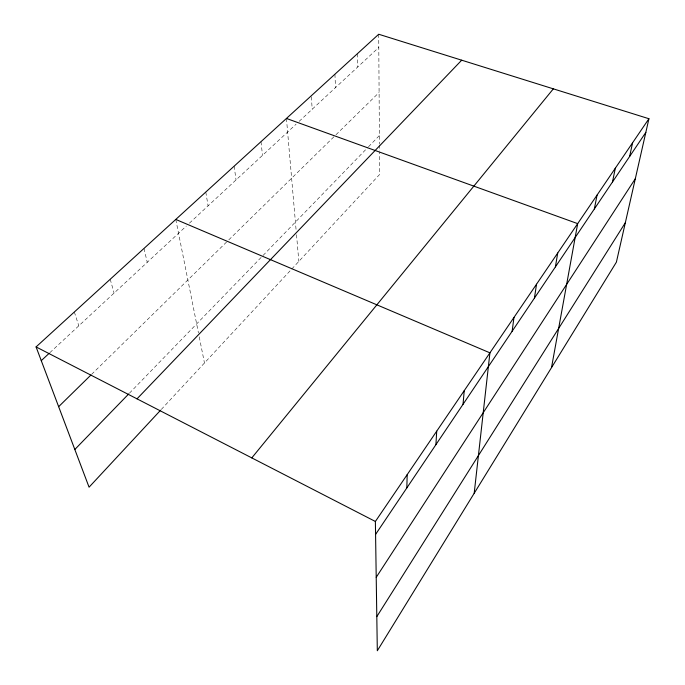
<?xml version="1.0" encoding="UTF-8"?>
<svg xmlns="http://www.w3.org/2000/svg" width="685" height="685" viewBox="0 0 685 685"><rect width="100%" height="100%" fill="white"/><g stroke="black" fill="none" stroke-linecap="round" stroke-linejoin="round"><path stroke-width="0.51" stroke-dasharray="3.42 2.57" d="M161.309 409.433L291.048 269.796M291.75 269.034L379.618 174.461L379.473 152.216M129.439 393.199L262.329 256.199M263.057 255.454L367.776 147.498M368.504 146.753L379.37 135.553M91.593 374.37L228.019 240.606M228.781 239.861L335.239 135.484M335.984 134.748L379.096 92.484M49.868 352.664L186.32 226.05M189.428 223.164L296.066 124.216M299.131 121.365L378.805 47.436M74.331 312.009L78.809 325.812M110.225 279.249L114.07 293.086M143.987 248.45L147.258 262.295M175.78 219.431L198.444 332.884M199.249 336.874L204.464 362.99M205.783 192.057L208.086 205.851M234.142 166.172L236.034 179.915M260.994 141.675L262.509 155.349M286.441 118.454L296.151 230.528M296.519 234.741L298.831 261.413M311.384 96.799L312.18 109.266M334.922 74.211L335.504 87.62M357.365 53.738L357.681 67.036M378.719 34.25L379.421 143.884M379.43 144.929L379.464 151.179"/><path stroke-width="1.03" d="M406.839 487.908L407.173 474.662M435.917 444.651L436.713 431.173M463.034 404.313L464.233 390.664M474.191 493.286L489.921 352.835L175.78 219.431M512.132 331.275L513.973 317.429M534.428 298.112L536.526 284.224M555.389 266.91L557.718 253.013M551.511 367.605L577.678 223.635L286.441 118.454M594.349 208.959L597.055 195.105M612.476 181.996L615.327 168.202M629.609 156.514L632.589 142.78M648.926 118.728L616.389 262.158L377.315 650.75L375.38 521.473L648.926 118.728L378.719 34.25L36.074 346.918L89.067 487.189L160.59 410.212M376.81 616.62L625.337 222.719M376.219 577.318L635.312 178.734M375.577 534.411L645.835 132.376M251.797 457.897L553.334 88.844M137.017 398.85L461.69 60.194M74.828 449.488L128.694 393.961M58.653 406.676L90.848 375.106M41.263 360.652L49.08 353.392M36.074 346.918L375.38 521.473"/></g></svg>
